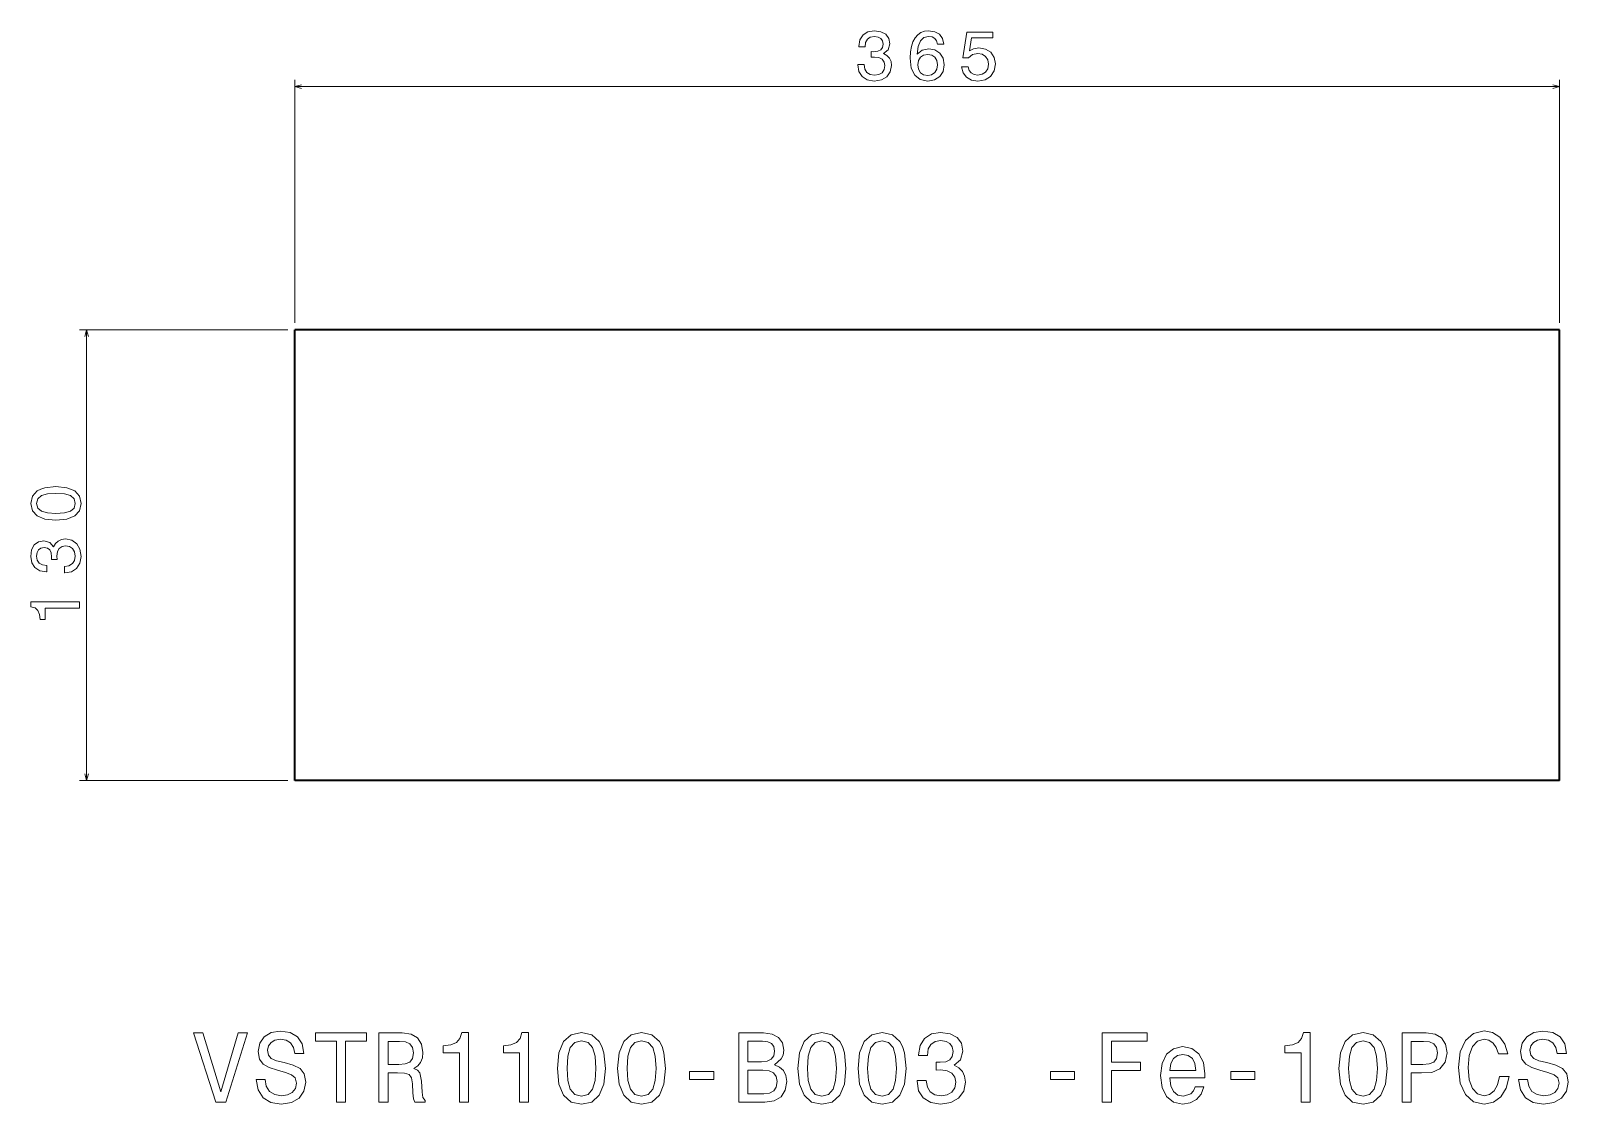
# Model space of a CAD drawing. Extents: x 1693 to 2137, y 1362 to 1672.
import ezdxf

# ---------------------------------------------------------------- set-up
doc = ezdxf.new("R2010")
doc.units = 0

msp = doc.modelspace()

# ---------------------------------------------------------------- linework, layer by layer
at = {"color": 7, "lineweight": 13}
for p, q in [((1769.02, 1587.68), (1769.02, 1657.83)), ((1769.02, 1655.83), (2134.02, 1655.83)), ((2134.02, 1587.68), (2134.02, 1657.83)), ((1767.02, 1585.68), (1706.96, 1585.68)), ((1708.96, 1455.68), (1708.96, 1585.68)), ((1767.02, 1455.68), (1706.96, 1455.68))]:
    msp.add_line(p, q, dxfattribs=at)
at = {"color": 7, "lineweight": 35}
for p, q in [((1769.02, 1455.68), (1769.02, 1585.68)), ((2134.02, 1585.68), (1769.02, 1585.68)), ((2134.02, 1455.68), (2134.02, 1585.68)), ((2134.02, 1455.68), (1769.02, 1455.68))]:
    msp.add_line(p, q, dxfattribs=at)
at = {"color": 7, "lineweight": 13}
for points in [[(1931.49, 1662.23), (1931.49, 1662.09), (1931.82, 1660.15), (1932.76, 1658.7), (1934.26, 1657.77), (1936.23, 1657.43), (1938.33, 1657.77), (1939.91, 1658.66), (1940.91, 1660.07), (1941.28, 1661.89), (1941.12, 1663.08), (1940.67, 1664.05), (1939.95, 1664.79), (1938.98, 1665.34), (1940.29, 1666.43), (1940.75, 1668.16), (1940.45, 1669.74), (1939.58, 1670.93), (1938.17, 1671.67), (1936.23, 1671.94), (1934.42, 1671.61), (1933.03, 1670.72), (1932.12, 1669.31), (1931.82, 1667.44), (1931.82, 1667.3), (1933.61, 1667.3), (1933.77, 1668.59), (1934.3, 1669.51), (1935.14, 1670.08), (1936.33, 1670.28), (1937.38, 1670.12), (1938.15, 1669.7), (1938.61, 1669.01), (1938.8, 1668.08), (1938.61, 1667.09), (1938.13, 1666.43), (1937.28, 1666.02), (1936.13, 1665.9), (1935.35, 1665.92), (1935.35, 1664.33), (1936.33, 1664.37), (1937.61, 1664.19), (1938.55, 1663.7), (1939.12, 1662.92), (1939.32, 1661.89), (1939.1, 1660.72), (1938.51, 1659.85), (1937.59, 1659.31), (1936.35, 1659.13), (1935.08, 1659.33), (1934.16, 1659.93), (1933.57, 1660.9), (1933.35, 1662.23)], [(1956.36, 1668.06), (1955.98, 1669.7), (1955.09, 1670.91), (1953.72, 1671.67), (1951.94, 1671.94), (1950.75, 1671.79), (1949.73, 1671.41), (1948.82, 1670.79), (1948.05, 1669.9), (1947.45, 1668.79), (1947, 1667.44), (1946.72, 1665.84), (1946.64, 1664.05), (1946.96, 1661.18), (1947.95, 1659.11), (1949.54, 1657.85), (1951.72, 1657.43), (1953.68, 1657.79), (1955.17, 1658.74), (1956.14, 1660.23), (1956.48, 1662.13), (1956.14, 1664.05), (1955.21, 1665.52), (1953.78, 1666.45), (1952, 1666.77), (1950.09, 1666.37), (1948.66, 1665.22), (1948.96, 1667.44), (1949.6, 1669.03), (1950.59, 1669.98), (1951.96, 1670.3), (1952.97, 1670.14), (1953.74, 1669.72), (1954.24, 1669.01), (1954.51, 1668.06)], [(1961.46, 1661.49), (1961.91, 1659.83), (1962.89, 1658.54), (1964.35, 1657.73), (1966.2, 1657.43), (1968.24, 1657.79), (1969.83, 1658.78), (1970.84, 1660.36), (1971.23, 1662.37), (1970.88, 1664.25), (1969.91, 1665.72), (1968.4, 1666.67), (1966.44, 1667.01), (1964.93, 1666.77), (1963.76, 1666.11), (1964.33, 1669.88), (1970.46, 1669.88), (1970.46, 1671.53), (1962.97, 1671.53), (1961.87, 1664.11), (1963.48, 1664.11), (1964.65, 1665.06), (1966.14, 1665.4), (1967.43, 1665.18), (1968.42, 1664.53), (1969.05, 1663.54), (1969.27, 1662.27), (1969.05, 1661), (1968.4, 1660.01), (1967.41, 1659.39), (1966.14, 1659.17), (1965.07, 1659.31), (1964.25, 1659.77), (1963.64, 1660.5), (1963.34, 1661.49)], [(1954.53, 1662.11), (1954.3, 1660.84), (1953.74, 1659.87), (1952.83, 1659.23), (1951.7, 1659.02), (1950.51, 1659.23), (1949.6, 1659.85), (1949.02, 1660.82), (1948.84, 1662.09), (1949.04, 1663.34), (1949.6, 1664.29), (1950.53, 1664.9), (1951.78, 1665.12), (1952.87, 1664.9), (1953.74, 1664.31), (1954.3, 1663.36)], [(1700.12, 1530.76), (1703.29, 1531.06), (1705.55, 1532.01), (1706.92, 1533.52), (1707.36, 1535.62), (1706.92, 1537.7), (1705.55, 1539.21), (1703.29, 1540.14), (1700.12, 1540.46), (1696.97, 1540.14), (1695.72, 1539.76), (1694.69, 1539.21), (1693.32, 1537.7), (1692.86, 1535.62), (1693.32, 1533.52), (1694.71, 1532.01), (1696.97, 1531.06)], [(1700.12, 1532.7), (1697.68, 1532.86), (1695.92, 1533.36), (1694.9, 1534.27), (1694.53, 1535.62), (1694.9, 1536.95), (1695.92, 1537.86), (1697.68, 1538.36), (1700.12, 1538.53), (1702.58, 1538.36), (1704.34, 1537.86), (1705.37, 1536.95), (1705.71, 1535.62), (1705.37, 1534.27), (1704.34, 1533.36), (1702.58, 1532.86)], [(1702.56, 1515.59), (1702.7, 1515.59), (1704.64, 1515.92), (1706.09, 1516.86), (1707.02, 1518.36), (1707.36, 1520.33), (1707.02, 1522.43), (1706.13, 1524.01), (1704.72, 1525.01), (1702.9, 1525.38), (1701.71, 1525.22), (1700.75, 1524.77), (1700, 1524.05), (1699.45, 1523.08), (1698.37, 1524.39), (1696.63, 1524.85), (1695.06, 1524.55), (1693.87, 1523.68), (1693.12, 1522.27), (1692.86, 1520.33), (1693.18, 1518.52), (1694.07, 1517.13), (1695.48, 1516.22), (1697.36, 1515.92), (1697.5, 1515.92), (1697.5, 1517.71), (1696.21, 1517.87), (1695.28, 1518.4), (1694.71, 1519.24), (1694.51, 1520.43), (1694.67, 1521.48), (1695.1, 1522.25), (1695.78, 1522.71), (1696.71, 1522.9), (1697.7, 1522.71), (1698.37, 1522.23), (1698.77, 1521.38), (1698.89, 1520.23), (1698.87, 1519.45), (1700.46, 1519.45), (1700.42, 1520.43), (1700.6, 1521.71), (1701.09, 1522.65), (1701.88, 1523.22), (1702.9, 1523.42), (1704.07, 1523.2), (1704.94, 1522.61), (1705.49, 1521.69), (1705.67, 1520.45), (1705.47, 1519.18), (1704.86, 1518.26), (1703.89, 1517.67), (1702.56, 1517.45)], [(1706.96, 1505.37), (1706.96, 1507.21), (1692.86, 1507.21), (1692.86, 1505.83), (1694.09, 1505.47), (1694.92, 1504.74), (1695.4, 1503.63), (1695.56, 1502.1), (1696.99, 1502.1), (1696.99, 1505.37)], [(1752.71, 1382.95), (1747.69, 1365.92), (1742.54, 1382.95), (1739.8, 1382.95), (1746.25, 1362.92), (1749.14, 1362.92), (1755.45, 1382.95)], [(1760.49, 1369.52), (1757.87, 1369.52), (1758.44, 1366.47), (1759.89, 1364.22), (1762.1, 1362.87), (1765.1, 1362.38), (1768.07, 1362.84), (1770.29, 1364.11), (1771.7, 1366.09), (1772.22, 1368.72), (1771.79, 1371.08), (1770.58, 1372.61), (1768.62, 1373.62), (1765.99, 1374.37), (1763.75, 1374.91), (1762.28, 1375.55), (1761.44, 1376.47), (1761.18, 1377.91), (1761.44, 1379.21), (1762.19, 1380.19), (1763.34, 1380.85), (1764.93, 1381.08), (1766.54, 1380.79), (1767.81, 1380.01), (1768.65, 1378.72), (1769.05, 1376.96), (1771.67, 1376.96), (1771.67, 1377.02), (1771.21, 1379.73), (1769.86, 1381.74), (1767.72, 1383.01), (1764.84, 1383.44), (1762.25, 1383.01), (1760.23, 1381.8), (1758.93, 1379.93), (1758.47, 1377.51), (1758.85, 1375.35), (1759.94, 1373.88), (1761.67, 1372.9), (1764.03, 1372.15), (1766.37, 1371.48), (1768.13, 1370.85), (1769.19, 1369.93), (1769.57, 1368.43), (1769.22, 1366.9), (1768.33, 1365.75), (1766.97, 1365.03), (1765.22, 1364.8), (1763.26, 1365.11), (1761.76, 1366.04), (1760.81, 1367.54)], [(1781.07, 1362.92), (1783.72, 1362.92), (1783.72, 1380.5), (1789.77, 1380.5), (1789.77, 1382.92), (1774.99, 1382.92), (1774.99, 1380.5), (1781.07, 1380.5)], [(1793.31, 1362.92), (1795.99, 1362.92), (1795.99, 1371.37), (1798.73, 1371.37), (1800.75, 1371.28), (1802.02, 1370.88), (1802.71, 1369.93), (1803, 1368.23), (1803.14, 1365.63), (1803.31, 1363.93), (1803.66, 1362.92), (1806.69, 1362.92), (1806.69, 1363.47), (1806.02, 1364.28), (1805.79, 1365.78), (1805.59, 1369.01), (1805.1, 1371.4), (1804.44, 1372.15), (1803.4, 1372.69), (1804.55, 1373.41), (1805.36, 1374.42), (1805.88, 1375.69), (1806.05, 1377.22), (1805.65, 1379.64), (1804.5, 1381.45), (1802.59, 1382.55), (1800, 1382.92), (1793.31, 1382.92)], [(1799.25, 1380.47), (1801.01, 1380.3), (1802.25, 1379.75), (1803.03, 1378.75), (1803.29, 1377.16), (1803, 1375.49), (1802.22, 1374.48), (1800.89, 1373.96), (1799.08, 1373.82), (1795.99, 1373.82), (1795.99, 1380.47)], [(1816.57, 1362.92), (1819.19, 1362.92), (1819.19, 1383.07), (1817.23, 1383.07), (1816.72, 1381.31), (1815.68, 1380.13), (1814.09, 1379.44), (1811.9, 1379.21), (1811.9, 1377.16), (1816.57, 1377.16)], [(1833.92, 1362.92), (1836.54, 1362.92), (1836.54, 1383.07), (1834.58, 1383.07), (1834.06, 1381.31), (1833.03, 1380.13), (1831.44, 1379.44), (1829.25, 1379.21), (1829.25, 1377.16), (1833.92, 1377.16)], [(1844.84, 1372.69), (1845.27, 1368.17), (1846.63, 1364.94), (1848.79, 1362.98), (1851.79, 1362.35), (1854.76, 1362.98), (1856.92, 1364.94), (1858.24, 1368.17), (1858.7, 1372.69), (1858.24, 1377.19), (1857.69, 1378.98), (1856.92, 1380.45), (1854.76, 1382.41), (1851.79, 1383.07), (1848.79, 1382.41), (1846.63, 1380.42), (1845.27, 1377.19)], [(1847.61, 1372.69), (1847.84, 1376.18), (1848.56, 1378.69), (1849.86, 1380.16), (1851.79, 1380.68), (1853.69, 1380.16), (1854.99, 1378.69), (1855.71, 1376.18), (1855.94, 1372.69), (1855.71, 1369.18), (1854.99, 1366.67), (1853.69, 1365.2), (1851.79, 1364.71), (1849.86, 1365.2), (1848.56, 1366.67), (1847.84, 1369.18)], [(1862.19, 1372.69), (1862.62, 1368.17), (1863.98, 1364.94), (1866.14, 1362.98), (1869.14, 1362.35), (1872.1, 1362.98), (1874.27, 1364.94), (1875.59, 1368.17), (1876.05, 1372.69), (1875.59, 1377.19), (1875.04, 1378.98), (1874.27, 1380.45), (1872.1, 1382.41), (1869.14, 1383.07), (1866.14, 1382.41), (1863.98, 1380.42), (1862.62, 1377.19)], [(1864.96, 1372.69), (1865.19, 1376.18), (1865.91, 1378.69), (1867.2, 1380.16), (1869.14, 1380.68), (1871.04, 1380.16), (1872.33, 1378.69), (1873.06, 1376.18), (1873.29, 1372.69), (1873.06, 1369.18), (1872.33, 1366.67), (1871.04, 1365.2), (1869.14, 1364.71), (1867.2, 1365.2), (1865.91, 1366.67), (1865.19, 1369.18)], [(1907.44, 1373.73), (1909.45, 1375.4), (1909.97, 1376.53), (1910.14, 1377.91), (1909.77, 1380.07), (1908.65, 1381.63), (1906.83, 1382.58), (1904.29, 1382.92), (1897.18, 1382.92), (1897.18, 1362.92), (1904.7, 1362.92), (1907.38, 1363.33), (1909.37, 1364.51), (1910.61, 1366.38), (1911.04, 1368.92), (1910.78, 1370.62), (1910.09, 1372.03), (1908.96, 1373.07)], [(1903.75, 1374.62), (1899.83, 1374.62), (1899.83, 1380.53), (1903.98, 1380.53), (1905.53, 1380.36), (1906.63, 1379.84), (1907.29, 1378.95), (1907.52, 1377.62), (1907.26, 1376.3), (1906.57, 1375.37), (1905.39, 1374.8)], [(1914.24, 1372.69), (1914.67, 1368.17), (1916.02, 1364.94), (1918.18, 1362.98), (1921.18, 1362.35), (1924.15, 1362.98), (1926.31, 1364.94), (1927.64, 1368.17), (1928.1, 1372.69), (1927.64, 1377.19), (1927.09, 1378.98), (1926.31, 1380.45), (1924.15, 1382.41), (1921.18, 1383.07), (1918.18, 1382.41), (1916.02, 1380.42), (1914.67, 1377.19)], [(1917, 1372.69), (1917.23, 1376.18), (1917.95, 1378.69), (1919.25, 1380.16), (1921.18, 1380.68), (1923.08, 1380.16), (1924.38, 1378.69), (1925.1, 1376.18), (1925.33, 1372.69), (1925.1, 1369.18), (1924.38, 1366.67), (1923.08, 1365.2), (1921.18, 1364.71), (1919.25, 1365.2), (1917.95, 1366.67), (1917.23, 1369.18)], [(1931.59, 1372.69), (1932.02, 1368.17), (1933.37, 1364.94), (1935.53, 1362.98), (1938.53, 1362.35), (1941.5, 1362.98), (1943.66, 1364.94), (1944.99, 1368.17), (1945.45, 1372.69), (1944.99, 1377.19), (1944.44, 1378.98), (1943.66, 1380.45), (1941.5, 1382.41), (1938.53, 1383.07), (1935.53, 1382.41), (1933.37, 1380.42), (1932.02, 1377.19)], [(1934.35, 1372.69), (1934.58, 1376.18), (1935.3, 1378.69), (1936.6, 1380.16), (1938.53, 1380.68), (1940.43, 1380.16), (1941.73, 1378.69), (1942.45, 1376.18), (1942.68, 1372.69), (1942.45, 1369.18), (1941.73, 1366.67), (1940.43, 1365.2), (1938.53, 1364.71), (1936.6, 1365.2), (1935.3, 1366.67), (1934.58, 1369.18)], [(1948.62, 1369.21), (1948.62, 1369.01), (1949.08, 1366.24), (1950.43, 1364.16), (1952.57, 1362.84), (1955.39, 1362.35), (1958.39, 1362.84), (1960.63, 1364.11), (1962.08, 1366.12), (1962.59, 1368.72), (1962.36, 1370.42), (1961.73, 1371.8), (1960.69, 1372.87), (1959.31, 1373.65), (1961.18, 1375.2), (1961.84, 1377.68), (1961.41, 1379.93), (1960.17, 1381.63), (1958.16, 1382.69), (1955.39, 1383.07), (1952.8, 1382.61), (1950.81, 1381.34), (1949.51, 1379.32), (1949.08, 1376.64), (1949.08, 1376.44), (1951.64, 1376.44), (1951.87, 1378.28), (1952.62, 1379.61), (1953.83, 1380.42), (1955.53, 1380.71), (1957.03, 1380.47), (1958.13, 1379.87), (1958.79, 1378.89), (1959.05, 1377.56), (1958.79, 1376.15), (1958.1, 1375.2), (1956.89, 1374.62), (1955.25, 1374.45), (1954.12, 1374.48), (1954.12, 1372.2), (1955.53, 1372.26), (1957.35, 1372), (1958.7, 1371.31), (1959.51, 1370.19), (1959.8, 1368.72), (1959.48, 1367.05), (1958.65, 1365.81), (1957.32, 1365.03), (1955.56, 1364.77), (1953.75, 1365.06), (1952.42, 1365.92), (1951.59, 1367.3), (1951.27, 1369.21)], [(2002.02, 1362.92), (2004.7, 1362.92), (2004.7, 1372.12), (2013.11, 1372.12), (2013.11, 1374.51), (2004.7, 1374.51), (2004.7, 1380.5), (2015.04, 1380.5), (2015.04, 1382.92), (2002.02, 1382.92)], [(2059.45, 1362.92), (2062.08, 1362.92), (2062.08, 1383.07), (2060.12, 1383.07), (2059.6, 1381.31), (2058.56, 1380.13), (2056.97, 1379.44), (2054.78, 1379.21), (2054.78, 1377.16), (2059.45, 1377.16)], [(2070.38, 1372.69), (2070.81, 1368.17), (2072.16, 1364.94), (2074.32, 1362.98), (2077.32, 1362.35), (2080.29, 1362.98), (2082.45, 1364.94), (2083.78, 1368.17), (2084.24, 1372.69), (2083.78, 1377.19), (2083.23, 1378.98), (2082.45, 1380.45), (2080.29, 1382.41), (2077.32, 1383.07), (2074.32, 1382.41), (2072.16, 1380.42), (2070.81, 1377.19)], [(2073.14, 1372.69), (2073.37, 1376.18), (2074.09, 1378.69), (2075.39, 1380.16), (2077.32, 1380.68), (2079.22, 1380.16), (2080.52, 1378.69), (2081.24, 1376.18), (2081.47, 1372.69), (2081.24, 1369.18), (2080.52, 1366.67), (2079.22, 1365.2), (2077.32, 1364.71), (2075.39, 1365.2), (2074.09, 1366.67), (2073.37, 1369.18)], [(2088.59, 1362.92), (2091.24, 1362.92), (2091.24, 1371.37), (2094.18, 1371.37), (2097.15, 1371.51), (2099.51, 1372.52), (2101.04, 1374.48), (2101.56, 1377.16), (2101.15, 1379.64), (2100, 1381.45), (2098.1, 1382.55), (2095.5, 1382.92), (2088.59, 1382.92)], [(2094.78, 1380.47), (2096.51, 1380.3), (2097.78, 1379.75), (2098.53, 1378.75), (2098.79, 1377.16), (2098.5, 1375.49), (2097.72, 1374.48), (2096.4, 1373.96), (2094.58, 1373.82), (2091.24, 1373.82), (2091.24, 1380.47)], [(2116.69, 1370.36), (2116.11, 1367.94), (2115.16, 1366.21), (2113.83, 1365.14), (2112.28, 1364.8), (2110.4, 1365.32), (2108.93, 1366.87), (2107.95, 1369.41), (2107.64, 1372.92), (2107.95, 1376.41), (2108.91, 1378.98), (2110.38, 1380.53), (2112.28, 1381.08), (2113.66, 1380.79), (2114.84, 1379.99), (2115.76, 1378.69), (2116.4, 1376.9), (2119.14, 1376.9), (2118.27, 1379.64), (2116.77, 1381.71), (2114.73, 1383.01), (2112.28, 1383.47), (2109.22, 1382.75), (2106.89, 1380.73), (2105.39, 1377.42), (2104.87, 1372.92), (2105.39, 1368.43), (2106.89, 1365.11), (2109.22, 1363.07), (2112.28, 1362.38), (2114.96, 1362.92), (2117.12, 1364.45), (2118.65, 1366.96), (2119.45, 1370.36)], [(2124.81, 1369.52), (2122.19, 1369.52), (2122.77, 1366.47), (2124.21, 1364.22), (2126.43, 1362.87), (2129.42, 1362.38), (2132.39, 1362.84), (2134.61, 1364.11), (2136.02, 1366.09), (2136.54, 1368.72), (2136.11, 1371.08), (2134.9, 1372.61), (2132.94, 1373.62), (2130.32, 1374.37), (2128.07, 1374.91), (2126.6, 1375.55), (2125.76, 1376.47), (2125.5, 1377.91), (2125.76, 1379.21), (2126.51, 1380.19), (2127.67, 1380.85), (2129.25, 1381.08), (2130.86, 1380.79), (2132.13, 1380.01), (2132.97, 1378.72), (2133.37, 1376.96), (2135.99, 1376.96), (2135.99, 1377.02), (2135.53, 1379.73), (2134.18, 1381.74), (2132.05, 1383.01), (2129.16, 1383.44), (2126.57, 1383.01), (2124.55, 1381.8), (2123.26, 1379.93), (2122.8, 1377.51), (2123.17, 1375.35), (2124.27, 1373.88), (2125.99, 1372.9), (2128.36, 1372.15), (2130.69, 1371.48), (2132.45, 1370.85), (2133.52, 1369.93), (2133.89, 1368.43), (2133.54, 1366.9), (2132.65, 1365.75), (2131.3, 1365.03), (2129.54, 1364.8), (2127.58, 1365.11), (2126.08, 1366.04), (2125.13, 1367.54)], [(2021.53, 1369.93), (2031.67, 1369.93), (2031.7, 1371.11), (2031.24, 1374.42), (2029.97, 1376.9), (2027.95, 1378.4), (2025.27, 1378.95), (2022.65, 1378.37), (2020.63, 1376.76), (2019.34, 1374.13), (2018.88, 1370.68), (2019.31, 1367.13), (2020.61, 1364.54), (2022.59, 1362.92), (2025.19, 1362.38), (2027.44, 1362.75), (2029.28, 1363.73), (2030.63, 1365.29), (2031.41, 1367.36), (2028.91, 1367.36), (2028.39, 1366.21), (2027.64, 1365.35), (2025.5, 1364.65), (2023.86, 1364.97), (2022.62, 1365.98), (2021.82, 1367.62), (2021.53, 1369.84)], [(2021.53, 1372.06), (2021.84, 1374.05), (2022.62, 1375.52), (2023.8, 1376.41), (2025.36, 1376.73), (2026.89, 1376.41), (2028.07, 1375.52), (2028.79, 1374.05), (2029.05, 1372.06)], [(1883, 1369.52), (1889.97, 1369.52), (1889.97, 1371.8), (1883, 1371.8)], [(1904.38, 1365.32), (1899.83, 1365.32), (1899.83, 1372.2), (1904.12, 1372.2), (1905.94, 1372), (1907.23, 1371.4), (1908.01, 1370.36), (1908.27, 1368.86), (1908.01, 1367.28), (1907.29, 1366.18), (1906.08, 1365.52)], [(1987.09, 1369.52), (1994.06, 1369.52), (1994.06, 1371.8), (1987.09, 1371.8)], [(2039.14, 1369.52), (2046.11, 1369.52), (2046.11, 1371.8), (2039.14, 1371.8)]]:
    msp.add_lwpolyline(points, close=True, dxfattribs=at)
for points in [[(1770.95, 1656.35), (1769.02, 1655.83), (1770.95, 1655.32)], [(2132.09, 1655.32), (2134.02, 1655.83), (2132.09, 1656.35)], [(1709.48, 1583.74), (1708.96, 1585.68), (1708.44, 1583.74)], [(1708.44, 1457.61), (1708.96, 1455.68), (1709.48, 1457.61)]]:
    msp.add_lwpolyline(points, dxfattribs=at)

doc.saveas('drawing.dxf')
